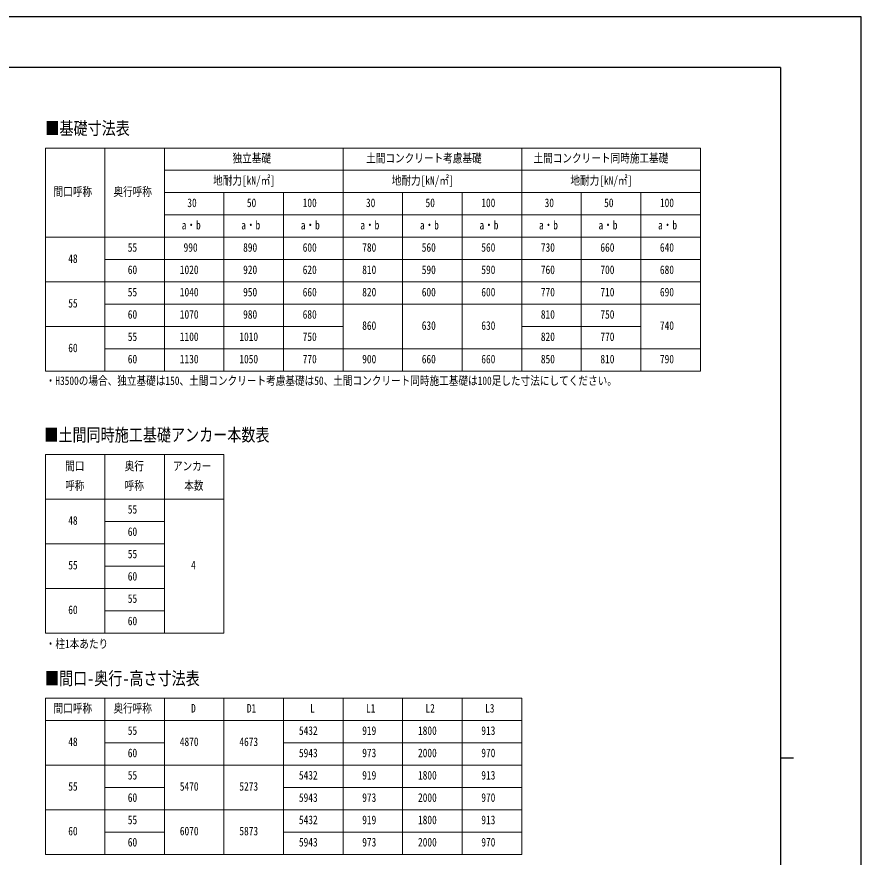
# Model space of a CAD drawing. Units: millimetres, scale not verified. Extents: x -14718 to 14718, y -10395 to 10395.
# Drawn here: x 3375 to 14718, y -898 to 10395 of the extents above; entities that cross this region are included whole.
import ezdxf
from ezdxf.enums import TextEntityAlignment as Align

# ---------------------------------------------------------------- set-up
doc = ezdxf.new("R2010")
doc.units = ezdxf.units.MM
doc.header["$LTSCALE"] = 40
doc.layers.add('0-1_TABLE1', color=7, linetype='Continuous', lineweight=18)
doc.layers.add('0-2_USER1', color=3, linetype='Continuous')
doc.layers.add('0-8_YKK_ZWAK', color=7, linetype='Continuous')
doc.styles.add('ＭＳ ゴシック', font='')
doc.styles.get('ＭＳ ゴシック').set_extended_font_data('MS Gothic')

msp = doc.modelspace()

# ---------------------------------------------------------------- linework, layer by layer
at = {"layer": '0-1_TABLE1'}
for p, q in [((3757.57, 8632.5), (12557.57, 8632.5)), ((3757.57, 8632.5), (3757.57, 5632.5)), ((4557.57, 8632.5), (4557.57, 5632.5)), ((5357.57, 8632.5), (5357.57, 5632.5)), ((7757.57, 8632.5), (7757.57, 5632.5)), ((10157.57, 8632.5), (10157.57, 5632.5)), ((5357.57, 8332.5), (12557.57, 8332.5)), ((5357.57, 8032.5), (12557.57, 8032.5)), ((6157.57, 8032.5), (6157.57, 5632.5)), ((6957.57, 8032.5), (6957.57, 5632.5)), ((8557.57, 8032.5), (8557.57, 5632.5)), ((9357.57, 8032.5), (9357.57, 5632.5)), ((10957.57, 8032.5), (10957.57, 5632.5)), ((11757.57, 8032.5), (11757.57, 5632.5)), ((5357.57, 7732.5), (12557.57, 7732.5)), ((3757.57, 7432.5), (12557.57, 7432.5)), ((4557.57, 7132.5), (12557.57, 7132.5)), ((3757.57, 6832.5), (12557.57, 6832.5)), ((4557.57, 6532.5), (12557.57, 6532.5)), ((3757.57, 6232.5), (7757.57, 6232.5)), ((10157.57, 6232.5), (11757.57, 6232.5)), ((4557.57, 5932.5), (12557.57, 5932.5)), ((3757.57, 4512.5), (6157.57, 4512.5)), ((3757.57, 4512.5), (3757.57, 2112.5)), ((4557.57, 4512.5), (4557.57, 2112.5)), ((5357.57, 4512.5), (5357.57, 2112.5)), ((6157.57, 4512.5), (6157.57, 2112.5)), ((3757.57, 3912.5), (6157.57, 3912.5)), ((4557.57, 3612.5), (5357.57, 3612.5)), ((3757.57, 3312.5), (5357.57, 3312.5)), ((4557.57, 3012.5), (5357.57, 3012.5)), ((3757.57, 2712.5), (5357.57, 2712.5)), ((4557.57, 2412.5), (5357.57, 2412.5)), ((3757.57, 2112.5), (6157.57, 2112.5)), ((3757.57, 1238.5), (10157.57, 1238.5)), ((3757.57, 1238.5), (3757.57, -861.5)), ((4557.57, 1238.5), (4557.57, -861.5)), ((5357.57, 1238.5), (5357.57, -861.5)), ((6157.57, 1238.5), (6157.57, -861.5)), ((6957.57, 1238.5), (6957.57, -861.5)), ((7757.57, 1238.5), (7757.57, -861.5)), ((8557.57, 1238.5), (8557.57, -861.5)), ((9357.57, 1238.5), (9357.57, -861.5)), ((10157.57, 1238.5), (10157.57, -861.5)), ((3757.57, 938.5), (10157.57, 938.5)), ((4557.57, 638.5), (5357.57, 638.5)), ((6957.57, 638.5), (10157.57, 638.5)), ((3757.57, 338.5), (10157.57, 338.5)), ((4557.57, 38.5), (5357.57, 38.5)), ((6957.57, 38.5), (10157.57, 38.5)), ((3757.57, -261.5), (10157.57, -261.5)), ((4557.57, -561.5), (5357.57, -561.5)), ((6957.57, -561.5), (10157.57, -561.5)), ((3757.57, -861.5), (10157.57, -861.5))]:
    msp.add_line(p, q, dxfattribs=at)
for points in [[(12557.57, 8632.5), (12557.57, 8032.5), (12557.57, 5632.5)], [(3757.57, 5632.5), (4557.57, 5632.5), (12557.57, 5632.5)]]:
    msp.add_lwpolyline(points, dxfattribs=at)
at = {"layer": '0-8_YKK_ZWAK'}
for p, q in [((13632.57, 9712.5), (-13667.43, 9712.5)), ((13632.57, 9712.5), (13632.57, -8837.5)), ((13632.57, 437.5), (13807.57, 437.5))]:
    msp.add_line(p, q, dxfattribs=at)
msp.add_lwpolyline([(-14717.5, -10395), (14717.5, -10395), (14717.5, 10395), (-14717.5, 10395)], close=True, dxfattribs=at)

# ---------------------------------------------------------------- texts
at = {"layer": '0-1_TABLE1', "style": 'ＭＳ ゴシック', "width": 0.8}
for s, p in [('独立基礎', (6271.97, 8403.75)), ('土間コンクリート考慮基礎', (8067.17, 8403.75)), ('土間コンクリート同時施工基礎', (10315.97, 8403.75)), ('地耐力[kN/㎡]', (6011.57, 8103.75)), ('地耐力[kN/㎡]', (8411.57, 8103.75)), ('地耐力[kN/㎡]', (10811.57, 8103.75)), ('間口呼称', (3867.77, 7953.75)), ('奥行呼称', (4671.97, 7953.75)), ('30', (5665.17, 7803.75)), ('50', (6465.17, 7803.75)), ('100', (7214.77, 7803.75)), ('30', (8065.17, 7803.75)), ('50', (8865.17, 7803.75)), ('100', (9614.77, 7803.75)), ('30', (10465.17, 7803.75)), ('50', (11265.17, 7803.75)), ('100', (12014.77, 7803.75)), ('a・b', (5589.57, 7503.75)), ('a・b', (6389.57, 7503.75)), ('a・b', (7189.57, 7503.75)), ('a・b', (7989.57, 7503.75)), ('a・b', (8789.57, 7503.75)), ('a・b', (9589.57, 7503.75)), ('a・b', (10389.57, 7503.75)), ('a・b', (11189.57, 7503.75)), ('a・b', (11989.57, 7503.75)), ('55', (4865.17, 7203.75)), ('990', (5614.77, 7203.75)), ('890', (6414.77, 7203.75)), ('600', (7214.77, 7203.75)), ('780', (8014.77, 7203.75)), ('560', (8814.77, 7203.75)), ('560', (9614.77, 7203.75)), ('730', (10414.77, 7203.75)), ('660', (11214.77, 7203.75)), ('640', (12014.77, 7203.75)), ('48', (4065.17, 7053.75)), ('60', (4865.17, 6903.75)), ('1020', (5564.37, 6903.75)), ('920', (6414.77, 6903.75)), ('620', (7214.77, 6903.75)), ('810', (8014.77, 6903.75)), ('590', (8814.77, 6903.75)), ('590', (9614.77, 6903.75)), ('760', (10414.77, 6903.75)), ('700', (11214.77, 6903.75)), ('680', (12014.77, 6903.75)), ('55', (4865.17, 6603.75)), ('1040', (5564.37, 6603.75)), ('950', (6414.77, 6603.75)), ('660', (7214.77, 6603.75)), ('820', (8014.77, 6603.75)), ('600', (8814.77, 6603.75)), ('600', (9614.77, 6603.75)), ('770', (10414.77, 6603.75)), ('710', (11214.77, 6603.75)), ('690', (12014.77, 6603.75)), ('55', (4065.17, 6453.75)), ('60', (4865.17, 6303.75)), ('1070', (5564.37, 6303.75)), ('980', (6414.77, 6303.75)), ('680', (7214.77, 6303.75)), ('810', (10414.77, 6303.75)), ('750', (11214.77, 6303.75)), ('860', (8014.77, 6153.75)), ('630', (8814.77, 6153.75)), ('630', (9614.77, 6153.75)), ('740', (12014.77, 6153.75)), ('55', (4865.17, 6003.75)), ('1100', (5564.37, 6003.75)), ('1010', (6364.37, 6003.75)), ('750', (7214.77, 6003.75)), ('820', (10414.77, 6003.75)), ('770', (11214.77, 6003.75)), ('60', (4065.17, 5853.75)), ('60', (4865.17, 5703.75)), ('1130', (5564.37, 5703.75)), ('1050', (6364.37, 5703.75)), ('770', (7214.77, 5703.75)), ('900', (8014.77, 5703.75)), ('660', (8814.77, 5703.75)), ('660', (9614.77, 5703.75)), ('850', (10414.77, 5703.75)), ('810', (11214.77, 5703.75)), ('790', (12014.77, 5703.75)), ('間口', (4023.17, 4265)), ('奥行', (4823.17, 4265)), ('アンカー', (5471.97, 4265)), ('呼称', (4023.17, 4002.5)), ('呼称', (4823.17, 4002.5)), ('本数', (5623.17, 4002.5)), ('55', (4865.17, 3683.75)), ('48', (4065.17, 3533.75)), ('60', (4865.17, 3383.75)), ('55', (4865.17, 3083.75)), ('55', (4065.17, 2933.75)), ('4', (5715.57, 2933.75)), ('60', (4865.17, 2783.75)), ('55', (4865.17, 2483.75)), ('60', (4065.17, 2333.75)), ('60', (4865.17, 2183.75)), ('間口呼称', (3867.77, 1009.75)), ('奥行呼称', (4671.97, 1009.75)), ('D', (5715.57, 1009.75)), ('D1', (6465.17, 1009.75)), ('L', (7315.57, 1009.75)), ('L1', (8065.17, 1009.75)), ('L2', (8865.17, 1009.75)), ('L3', (9665.17, 1009.75)), ('55', (4865.17, 709.75)), ('5432', (7164.37, 709.75)), ('919', (8014.77, 709.75)), ('1800', (8764.37, 709.75)), ('913', (9614.77, 709.75)), ('48', (4065.17, 559.75)), ('4870', (5564.37, 559.75)), ('4673', (6364.37, 559.75)), ('60', (4865.17, 409.75)), ('5943', (7164.37, 409.75)), ('973', (8014.77, 409.75)), ('2000', (8764.37, 409.75)), ('970', (9614.77, 409.75)), ('55', (4865.17, 109.75)), ('5432', (7164.37, 109.75)), ('919', (8014.77, 109.75)), ('1800', (8764.37, 109.75)), ('913', (9614.77, 109.75)), ('55', (4065.17, -40.25)), ('5470', (5564.37, -40.25)), ('5273', (6364.37, -40.25)), ('60', (4865.17, -190.25)), ('5943', (7164.37, -190.25)), ('973', (8014.77, -190.25)), ('2000', (8764.37, -190.25)), ('970', (9614.77, -190.25)), ('55', (4865.17, -490.25)), ('5432', (7164.37, -490.25)), ('919', (8014.77, -490.25)), ('1800', (8764.37, -490.25)), ('913', (9614.77, -490.25)), ('60', (4065.17, -640.25)), ('6070', (5564.37, -640.25)), ('5873', (6364.37, -640.25)), ('60', (4865.17, -790.25)), ('5943', (7164.37, -790.25)), ('973', (8014.77, -790.25)), ('2000', (8764.37, -790.25)), ('970', (9614.77, -790.25))]:
    msp.add_text(s, height=115.5, dxfattribs=at).set_placement(p, align=Align.BOTTOM_LEFT)
at = {"layer": '0-2_USER1', "style": 'ＭＳ ゴシック', "width": 0.8}
for s, height, p in [('■基礎寸法表', 173.2, (3758.01, 8759.59)), ('・H3500の場合、独立基礎は150、土間コンクリート考慮基礎は50、土間コンクリート同時施工基礎は100足した寸法にしてください。', 115.5, (3762.74, 5412.33)), ('■土間同時施工基礎アンカー本数表', 173.2, (3744.5, 4638.2)), ('・柱1本あたり', 115.5, (3762.74, 1875.76)), ('■間口-奥行-高さ寸法表', 173.2, (3752.93, 1365.15))]:
    msp.add_text(s, height=height, dxfattribs=at).set_placement(p, align=Align.BOTTOM_LEFT)

doc.saveas('drawing.dxf')
